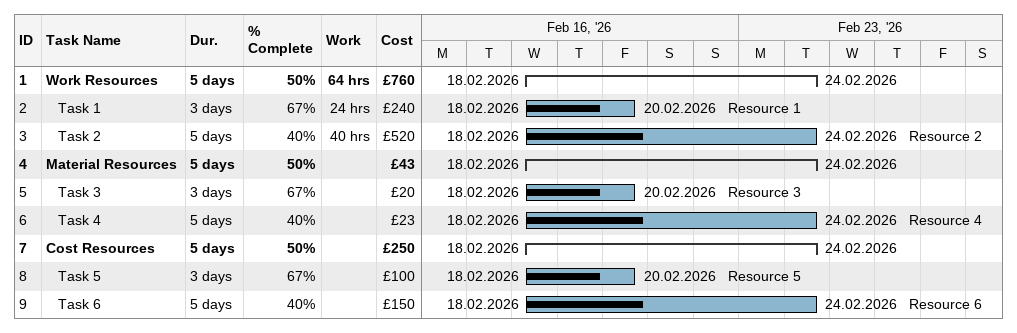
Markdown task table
| ID | Level | Task | Duration | Start | Finish | Resources | % complete | Work (h) | Cost (£) |
|---|---|---|---|---|---|---|---|---|---|
| 1 | 1 | **Work Resources** | 5d | 2026-02-18 | 2026-02-24 |  | 50 | 64 | 760 |
| 2 | 2 | Task 1 | 3d | 2026-02-18 | 2026-02-20 | Resource 1 | 67 | 24 | 240 |
| 3 | 2 | Task 2 | 5d | 2026-02-18 | 2026-02-24 | Resource 2 | 40 | 40 | 520 |
| 4 | 1 | **Material Resources** | 5d | 2026-02-18 | 2026-02-24 |  | 50 |  | 43 |
| 5 | 2 | Task 3 | 3d | 2026-02-18 | 2026-02-20 | Resource 3 | 67 |  | 20 |
| 6 | 2 | Task 4 | 5d | 2026-02-18 | 2026-02-24 | Resource 4 | 40 |  | 23 |
| 7 | 1 | **Cost Resources** | 5d | 2026-02-18 | 2026-02-24 |  | 50 |  | 250 |
| 8 | 2 | Task 5 | 3d | 2026-02-18 | 2026-02-20 | Resource 5 | 67 |  | 100 |
| 9 | 2 | Task 6 | 5d | 2026-02-18 | 2026-02-24 | Resource 6 | 40 |  | 150 |
